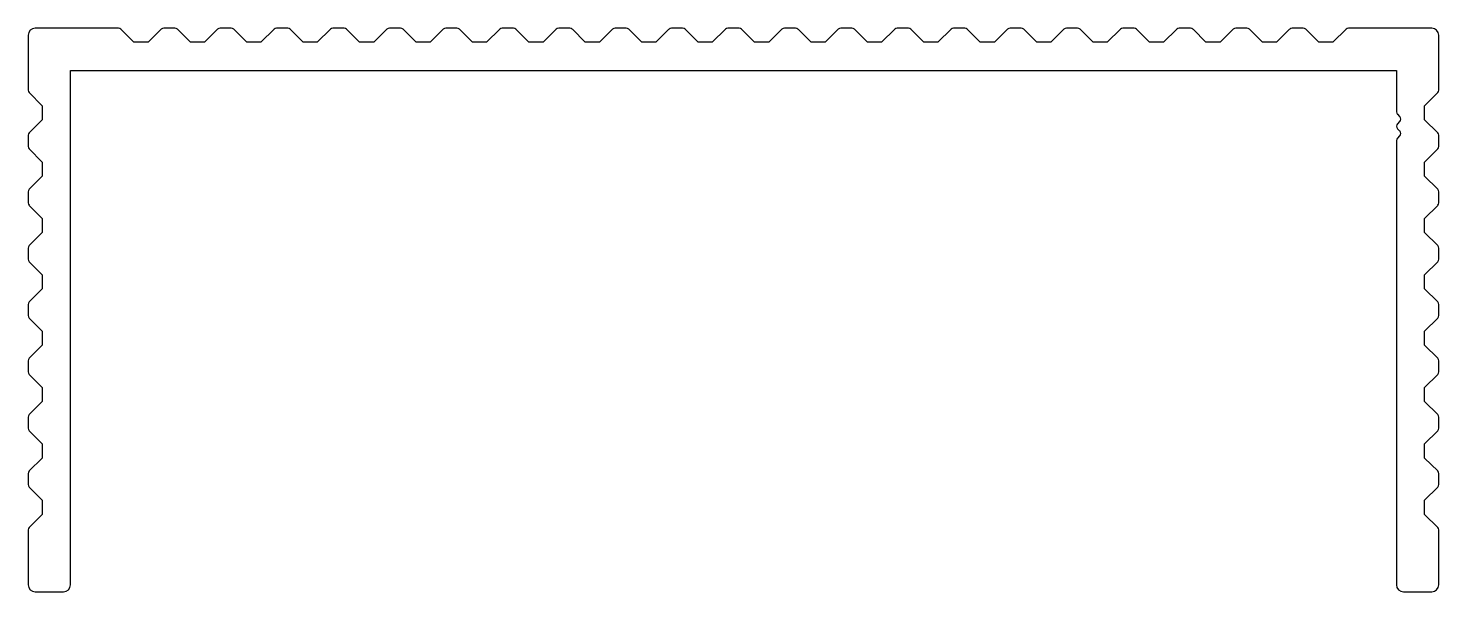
# Model space of a CAD drawing. Extents: x 844 to 944, y 644 to 684.
import ezdxf

# ---------------------------------------------------------------- set-up
doc = ezdxf.new("R2010")
doc.units = 0
doc.layers.add('GRUBA', color=10, linetype='CONTINUOUS')

msp = doc.modelspace()

# ---------------------------------------------------------------- linework, layer by layer
at = {"layer": 'GRUBA', "color": 0}
for p, q in [((844.44, 683.47), (844.44, 679.58)), ((850.84, 683.97), (844.94, 683.97)), ((851.94, 682.97), (851.02, 683.9)), ((853.87, 683.9), (852.94, 682.97)), ((854.84, 683.97), (854.05, 683.97)), ((855.94, 682.97), (855.02, 683.9)), ((857.87, 683.9), (856.94, 682.97)), ((858.84, 683.97), (858.05, 683.97)), ((859.94, 682.97), (859.02, 683.9)), ((861.87, 683.9), (860.94, 682.97)), ((862.84, 683.97), (862.05, 683.97)), ((863.94, 682.97), (863.02, 683.9)), ((865.87, 683.9), (864.94, 682.97)), ((866.84, 683.97), (866.05, 683.97)), ((867.94, 682.97), (867.02, 683.9)), ((869.87, 683.9), (868.94, 682.97)), ((870.84, 683.97), (870.05, 683.97)), ((871.94, 682.97), (871.02, 683.9)), ((873.87, 683.9), (872.94, 682.97)), ((874.84, 683.97), (874.05, 683.97)), ((875.94, 682.97), (875.02, 683.9)), ((877.87, 683.9), (876.94, 682.97)), ((878.84, 683.97), (878.05, 683.97)), ((879.94, 682.97), (879.02, 683.9)), ((881.87, 683.9), (880.94, 682.97)), ((882.84, 683.97), (882.05, 683.97)), ((883.94, 682.97), (883.02, 683.9)), ((885.87, 683.9), (884.94, 682.97)), ((886.84, 683.97), (886.05, 683.97)), ((887.94, 682.97), (887.02, 683.9)), ((889.87, 683.9), (888.94, 682.97)), ((890.84, 683.97), (890.05, 683.97)), ((891.94, 682.97), (891.02, 683.9)), ((893.87, 683.9), (892.94, 682.97)), ((894.84, 683.97), (894.05, 683.97)), ((895.94, 682.97), (895.02, 683.9)), ((897.87, 683.9), (896.94, 682.97)), ((898.84, 683.97), (898.05, 683.97)), ((899.94, 682.97), (899.02, 683.9)), ((901.87, 683.9), (900.94, 682.97)), ((902.84, 683.97), (902.05, 683.97)), ((903.94, 682.97), (903.02, 683.9)), ((905.87, 683.9), (904.94, 682.97)), ((906.84, 683.97), (906.05, 683.97)), ((907.94, 682.97), (907.02, 683.9)), ((909.87, 683.9), (908.94, 682.97)), ((910.84, 683.97), (910.05, 683.97)), ((911.94, 682.97), (911.02, 683.9)), ((913.87, 683.9), (912.94, 682.97)), ((914.84, 683.97), (914.05, 683.97)), ((915.94, 682.97), (915.02, 683.9)), ((917.87, 683.9), (916.94, 682.97)), ((918.84, 683.97), (918.05, 683.97)), ((919.94, 682.97), (919.02, 683.9)), ((921.87, 683.9), (920.94, 682.97)), ((922.84, 683.97), (922.05, 683.97)), ((923.94, 682.97), (923.02, 683.9)), ((925.87, 683.9), (924.94, 682.97)), ((926.84, 683.97), (926.05, 683.97)), ((927.94, 682.97), (927.02, 683.9)), ((929.87, 683.9), (928.94, 682.97)), ((930.84, 683.97), (930.05, 683.97)), ((931.94, 682.97), (931.02, 683.9)), ((933.87, 683.9), (932.94, 682.97)), ((934.84, 683.97), (934.05, 683.97)), ((935.94, 682.97), (935.02, 683.9)), ((937.87, 683.9), (936.94, 682.97)), ((943.94, 683.97), (938.05, 683.97)), ((944.44, 679.58), (944.44, 683.47)), ((852.94, 682.97), (851.94, 682.97)), ((856.94, 682.97), (855.94, 682.97)), ((860.94, 682.97), (859.94, 682.97)), ((864.94, 682.97), (863.94, 682.97)), ((868.94, 682.97), (867.94, 682.97)), ((872.94, 682.97), (871.94, 682.97)), ((876.94, 682.97), (875.94, 682.97)), ((880.94, 682.97), (879.94, 682.97)), ((884.94, 682.97), (883.94, 682.97)), ((888.94, 682.97), (887.94, 682.97)), ((892.94, 682.97), (891.94, 682.97)), ((896.94, 682.97), (895.94, 682.97)), ((900.94, 682.97), (899.94, 682.97)), ((904.94, 682.97), (903.94, 682.97)), ((908.94, 682.97), (907.94, 682.97)), ((912.94, 682.97), (911.94, 682.97)), ((916.94, 682.97), (915.94, 682.97)), ((920.94, 682.97), (919.94, 682.97)), ((924.94, 682.97), (923.94, 682.97)), ((928.94, 682.97), (927.94, 682.97)), ((932.94, 682.97), (931.94, 682.97)), ((936.94, 682.97), (935.94, 682.97)), ((847.44, 644.47), (847.44, 680.97)), ((847.44, 680.97), (941.44, 680.97)), ((941.44, 680.97), (941.44, 678.03)), ((844.52, 679.4), (845.44, 678.47)), ((943.44, 678.47), (944.37, 679.4)), ((845.44, 678.47), (845.44, 677.47)), ((943.44, 677.47), (943.44, 678.47)), ((845.44, 677.47), (844.52, 676.55)), ((941.52, 677.86), (941.67, 677.7)), ((941.67, 677.35), (941.52, 677.19)), ((944.37, 676.55), (943.44, 677.47)), ((844.44, 676.37), (844.44, 675.58)), ((941.52, 676.84), (941.67, 676.68)), ((941.67, 676.33), (941.52, 676.17)), ((944.44, 675.58), (944.44, 676.37)), ((844.52, 675.4), (845.44, 674.47)), ((941.44, 676), (941.44, 644.47)), ((943.44, 674.47), (944.37, 675.4)), ((845.44, 674.47), (845.44, 673.47)), ((943.44, 673.47), (943.44, 674.47)), ((845.44, 673.47), (844.52, 672.55)), ((944.37, 672.55), (943.44, 673.47)), ((844.44, 672.37), (844.44, 671.58)), ((944.44, 671.58), (944.44, 672.37)), ((844.52, 671.4), (845.44, 670.47)), ((943.44, 670.47), (944.37, 671.4)), ((845.44, 670.47), (845.44, 669.47)), ((943.44, 669.47), (943.44, 670.47)), ((845.44, 669.47), (844.52, 668.55)), ((944.37, 668.55), (943.44, 669.47)), ((844.44, 668.37), (844.44, 667.58)), ((944.44, 667.58), (944.44, 668.37)), ((844.52, 667.4), (845.44, 666.47)), ((943.44, 666.47), (944.37, 667.4)), ((845.44, 666.47), (845.44, 665.47)), ((943.44, 665.47), (943.44, 666.47)), ((845.44, 665.47), (844.52, 664.55)), ((944.37, 664.55), (943.44, 665.47)), ((844.44, 664.37), (844.44, 663.58)), ((944.44, 663.58), (944.44, 664.37)), ((844.52, 663.4), (845.44, 662.47)), ((943.44, 662.47), (944.37, 663.4)), ((845.44, 662.47), (845.44, 661.47)), ((943.44, 661.47), (943.44, 662.47)), ((845.44, 661.47), (844.52, 660.55)), ((944.37, 660.55), (943.44, 661.47)), ((844.44, 660.37), (844.44, 659.58)), ((944.44, 659.58), (944.44, 660.37)), ((844.52, 659.4), (845.44, 658.47)), ((943.44, 658.47), (944.37, 659.4)), ((845.44, 658.47), (845.44, 657.47)), ((943.44, 657.47), (943.44, 658.47)), ((845.44, 657.47), (844.52, 656.55)), ((944.37, 656.55), (943.44, 657.47)), ((844.44, 656.37), (844.44, 655.58)), ((944.44, 655.58), (944.44, 656.37)), ((844.52, 655.4), (845.44, 654.47)), ((943.44, 654.47), (944.37, 655.4)), ((845.44, 654.47), (845.44, 653.47)), ((943.44, 653.47), (943.44, 654.47)), ((845.44, 653.47), (844.52, 652.55)), ((944.37, 652.55), (943.44, 653.47)), ((844.44, 652.37), (844.44, 651.58)), ((944.44, 651.58), (944.44, 652.37)), ((844.52, 651.4), (845.44, 650.47)), ((943.44, 650.47), (944.37, 651.4)), ((845.44, 650.47), (845.44, 649.47)), ((943.44, 649.47), (943.44, 650.47)), ((845.44, 649.47), (844.52, 648.55)), ((944.37, 648.55), (943.44, 649.47)), ((844.44, 648.37), (844.44, 644.47)), ((944.44, 644.47), (944.44, 648.37)), ((844.94, 643.97), (846.94, 643.97)), ((941.94, 643.97), (943.94, 643.97))]:
    msp.add_line(p, q, dxfattribs=at)
for centre, radius, start, end in [((844.94, 683.47), 0.5, 90, 180), ((850.84, 683.72), 0.25, 45, 90), ((854.05, 683.72), 0.25, 90, 135), ((854.84, 683.72), 0.25, 45, 90), ((858.05, 683.72), 0.25, 90, 135), ((858.84, 683.72), 0.25, 45, 90), ((862.05, 683.72), 0.25, 90, 135), ((862.84, 683.72), 0.25, 45, 90), ((866.05, 683.72), 0.25, 90, 135), ((866.84, 683.72), 0.25, 45, 90), ((870.05, 683.72), 0.25, 90, 135), ((870.84, 683.72), 0.25, 45, 90), ((874.05, 683.72), 0.25, 90, 135), ((874.84, 683.72), 0.25, 45, 90), ((878.05, 683.72), 0.25, 90, 135), ((878.84, 683.72), 0.25, 45, 90), ((882.05, 683.72), 0.25, 90, 135), ((882.84, 683.72), 0.25, 45, 90), ((886.05, 683.72), 0.25, 90, 135), ((886.84, 683.72), 0.25, 45, 90), ((890.05, 683.72), 0.25, 90, 135), ((890.84, 683.72), 0.25, 45, 90), ((894.05, 683.72), 0.25, 90, 135), ((894.84, 683.72), 0.25, 45, 90), ((898.05, 683.72), 0.25, 90, 135), ((898.84, 683.72), 0.25, 45, 90), ((902.05, 683.72), 0.25, 90, 135), ((902.84, 683.72), 0.25, 45, 90), ((906.05, 683.72), 0.25, 90, 135), ((906.84, 683.72), 0.25, 45, 90), ((910.05, 683.72), 0.25, 90, 135), ((910.84, 683.72), 0.25, 45, 90), ((914.05, 683.72), 0.25, 90, 135), ((914.84, 683.72), 0.25, 45, 90), ((918.05, 683.72), 0.25, 90, 135), ((918.84, 683.72), 0.25, 45, 90), ((922.05, 683.72), 0.25, 90, 135), ((922.84, 683.72), 0.25, 45, 90), ((926.05, 683.72), 0.25, 90, 135), ((926.84, 683.72), 0.25, 45, 90), ((930.05, 683.72), 0.25, 90, 135), ((930.84, 683.72), 0.25, 45, 90), ((934.05, 683.72), 0.25, 90, 135), ((934.84, 683.72), 0.25, 45, 90), ((938.05, 683.72), 0.25, 90, 135), ((943.94, 683.47), 0.5, 0, 90), ((844.69, 679.58), 0.25, 180, 225), ((944.19, 679.58), 0.25, 315, 0), ((941.69, 678.03), 0.25, 180, 225), ((941.69, 677.01), 0.25, 135, 225), ((941.5, 677.52), 0.25, 315, 45), ((844.69, 676.37), 0.25, 135, 180), ((941.69, 676), 0.25, 135, 180), ((941.5, 676.51), 0.25, 315, 45), ((944.19, 676.37), 0.25, 0, 45), ((844.69, 675.58), 0.25, 180, 225), ((944.19, 675.58), 0.25, 315, 0), ((844.69, 672.37), 0.25, 135, 180), ((944.19, 672.37), 0.25, 0, 45), ((844.69, 671.58), 0.25, 180, 225), ((944.19, 671.58), 0.25, 315, 0), ((844.69, 668.37), 0.25, 135, 180), ((944.19, 668.37), 0.25, 0, 45), ((844.69, 667.58), 0.25, 180, 225), ((944.19, 667.58), 0.25, 315, 0), ((844.69, 664.37), 0.25, 135, 180), ((944.19, 664.37), 0.25, 0, 45), ((844.69, 663.58), 0.25, 180, 225), ((944.19, 663.58), 0.25, 315, 0), ((844.69, 660.37), 0.25, 135, 180), ((944.19, 660.37), 0.25, 0, 45), ((844.69, 659.58), 0.25, 180, 225), ((944.19, 659.58), 0.25, 315, 0), ((844.69, 656.37), 0.25, 135, 180), ((944.19, 656.37), 0.25, 0, 45), ((844.69, 655.58), 0.25, 180, 225), ((944.19, 655.58), 0.25, 315, 0), ((844.69, 652.37), 0.25, 135, 180), ((944.19, 652.37), 0.25, 0, 45), ((844.69, 651.58), 0.25, 180, 225), ((944.19, 651.58), 0.25, 315, 0), ((844.69, 648.37), 0.25, 135, 180), ((944.19, 648.37), 0.25, 0, 45), ((844.94, 644.47), 0.5, 180, 270), ((846.94, 644.47), 0.5, 270, 0), ((941.94, 644.47), 0.5, 180, 270), ((943.94, 644.47), 0.5, 270, 0)]:
    msp.add_arc(centre, radius, start, end, dxfattribs=at)

doc.saveas('drawing.dxf')
